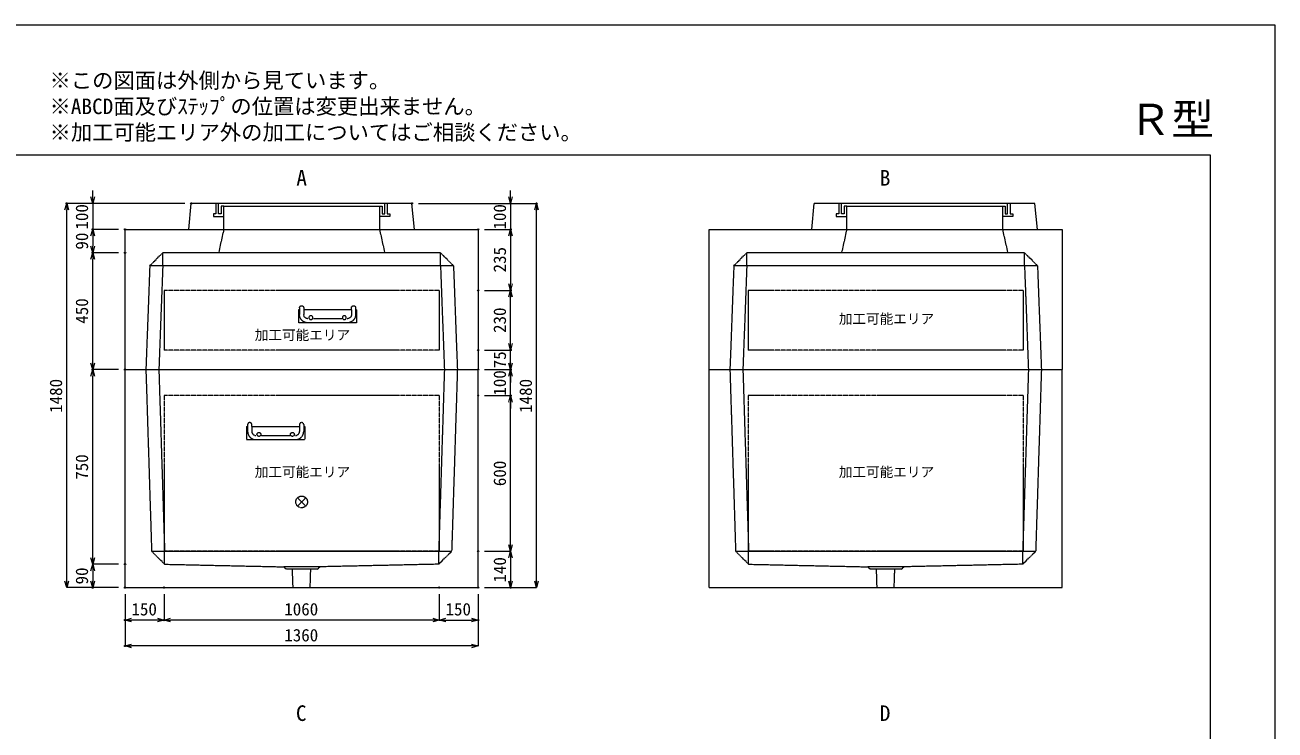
# Model space of a CAD drawing. Units: millimetres, scale not verified. Extents: x -3712 to 3712, y -2625 to 2625.
# Drawn here: x -1103 to 3712, y -91 to 2625 of the extents above; entities that cross this region are included whole.
import ezdxf
from ezdxf.enums import TextEntityAlignment as Align

# ---------------------------------------------------------------- set-up
doc = ezdxf.new("R2010")
doc.units = ezdxf.units.MM
doc.header["$LTSCALE"] = 10
doc.header["$PDMODE"] = 32
doc.header["$PDSIZE"] = 5
doc.linetypes.add('LONG_DASHED1', pattern=[7, 6, -1])
doc.linetypes.add('LONG_DOUBLE_CHAIN', pattern=[21.8, 18, -1, 0.6, -0.6, 0.6, -1])
for name, color, linetype, lineweight in [('0-0_D-TTL', 7, 'Continuous', 9), ('0-1_Defpoints', 7, 'Continuous', 9), ('0-3_D-TTL-TXT', 7, 'Continuous', 9), ('0-4_D-STR-TXT', 7, 'Continuous', 9), ('0-5_D-STR-DIM', 3, 'Continuous', 9), ('0-6_0', 7, 'Continuous', 9), ('0-7_D-STR', 7, 'LONG_DASHED1', 9), ('0-9_D-STR-STR5', 1, 'LONG_DOUBLE_CHAIN', 9), ('0-A_D-STR-STR4', 134, 'LONG_DASHED1', 9), ('0-B_D-STR-STR3', 2, 'LONG_DASHED1', 9)]:
    doc.layers.add(name, color=color, linetype=linetype, lineweight=lineweight)
doc.styles.add('ＭＳ ゴシック', font='')
doc.styles.get('ＭＳ ゴシック').set_extended_font_data('MS Gothic')

# ---------------------------------------------------------------- blocks, each defined once
blk = doc.blocks.new('A$C4DE05FD1')
at = {"layer": '0-0_D-TTL', "color": 134}
for p, q in [((2000, 38000), (57400, 38000)), ((57400, 38000), (57400, 2000))]:
    blk.add_line(p, q, dxfattribs=at)
at = {"layer": '0-1_Defpoints', "color": 134}
for p, q in [((0, 42000), (59400, 42000)), ((59400, 42000), (59400, 0))]:
    blk.add_line(p, q, dxfattribs=at)
at = {"layer": '0-3_D-TTL-TXT', "style": 'ＭＳ ゴシック'}
for s, p in [('※この図面は外側から見ています。', (21630.46, 39907.83)), ('※ABCD面及びｽﾃｯﾌﾟの位置は変更出来ません。', (21630.46, 39107.83)), ('※加工可能エリア外の加工についてはご相談ください。', (21630.46, 38307.83))]:
    blk.add_text(s, height=481.1, dxfattribs=at).set_placement(p, align=Align.BOTTOM_LEFT)
blk = doc.blocks.new('_Open30')
at = {"layer": '0-6_0'}
blk.add_line((0, 0), (-10, 0), dxfattribs=at)
blk.add_lwpolyline([(-10, 2.679), (0, 0), (-10, -2.679)], dxfattribs=at)
blk = doc.blocks.new('A$C31CA379A')
at = {"layer": '0-4_D-STR-TXT', "style": 'ＭＳ ゴシック'}
for s, p in [('A', (-162.94, -1095.26)), ('B', (17819.31, -1095.26)), ('C', (-175.69, -17595.27)), ('D', (17819.31, -17595.27))]:
    blk.add_text(s, height=481.1, dxfattribs=at).set_placement(p, align=Align.BOTTOM_LEFT)
blk = doc.blocks.new('A$C2CBF190A')
at = {"layer": '0-7_D-STR'}
for p, q in [((-1500, 5400), (-1700, 4500)), ((4500, 5400), (4700, 4500)), ((-5850, 4000), (-5350, 4500)), ((-5350, 4000), (-5350, 4500)), ((5350, 4000), (5350, 4500)), ((-5850, 4000), (-6000, 0)), ((5850, 4000), (-5850, 4000)), ((-5350, 4000), (-5500, 0)), ((5350, 4000), (5500, 0)), ((5850, 4000), (6000, 0))]:
    blk.add_line(p, q, dxfattribs=at)
at = {"layer": '0-7_D-STR', "linetype": 'Continuous'}
for p in [(6800, 5400), (-6800, 0)]:
    blk.add_line(p, (6800, 0), dxfattribs=at)
blk.add_lwpolyline([(-6800, 0), (-6800, 5400), (6800, 5400)], dxfattribs=at)
at = {"layer": '0-7_D-STR'}
blk.add_lwpolyline([(5850, 4000), (5350, 4500), (-5350, 4500)], dxfattribs=at)
at = {"layer": '0-9_D-STR-STR5'}
for p, q in [((-5300, 3050), (-5300, 750)), ((5300, 3050), (-5300, 3050))]:
    blk.add_line(p, q, dxfattribs=at)
blk.add_lwpolyline([(5300, 3050), (5300, 750), (-5300, 750)], dxfattribs=at)
blk = doc.blocks.new('A$C793F36E5')
at = {"layer": '0-7_D-STR', "linetype": 'Continuous'}
for p, q in [((-6800, 0), (6800, 0)), ((-6800, -8400), (-6800, 0)), ((6800, -8400), (6800, 0)), ((-6800, -8400), (6800, -8400))]:
    blk.add_line(p, q, dxfattribs=at)
at = {"layer": '0-7_D-STR'}
for p, q in [((-6000, 0), (-5780, -7000)), ((-5500, 0), (-5280, -7000)), ((5500, 0), (5280, -7000)), ((6000, 0), (5780, -7000)), ((-5280, -7500), (-5780, -7000)), ((-5780, -7000), (5780, -7000)), ((-5280, -7500), (-5280, -7000)), ((5280, -7500), (5780, -7000)), ((5280, -7500), (5280, -7000)), ((-5280, -7500), (-700, -7600)), ((-600, -7690), (-700, -7600)), ((700, -7600), (-700, -7600)), ((600, -7690), (-600, -7690)), ((-329.8, -8400), (-352.5, -7690)), ((329.8, -8400), (352.5, -7690)), ((600, -7690), (700, -7600)), ((5280, -7500), (700, -7600))]:
    blk.add_line(p, q, dxfattribs=at)
at = {"layer": '0-9_D-STR-STR5'}
for p, q in [((-5300, -1000), (-5300, -7000)), ((5300, -1000), (-5300, -1000)), ((5300, -1000), (5300, -7000)), ((5300, -7000), (-5300, -7000))]:
    blk.add_line(p, q, dxfattribs=at)
blk = doc.blocks.new('A$C019679C0')
at = {"layer": '0-7_D-STR', "linetype": 'Continuous'}
for p, q in [((-4350, 0), (-4250, 1000)), ((4250, 1000), (-4250, 1000)), ((4350, 0), (4250, 1000)), ((-4350, 0), (4350, 0))]:
    blk.add_line(p, q, dxfattribs=at)
at = {"layer": '0-7_D-STR'}
for p, q in [((-3000, 0), (-3000, 900)), ((3000, 900), (3000, 0))]:
    blk.add_line(p, q, dxfattribs=at)
at = {"layer": '0-A_D-STR-STR4'}
for points in [[(-3300, 1000), (-3300, 600), (-3400, 600), (-3400, 500), (-3000, 500)], [(-3000, 900), (-3100, 900), (-3100, 600), (-3200, 600), (-3200, 1000)], [(3300, 1000), (3300, 600), (3400, 600), (3400, 500), (3000, 500)], [(3100, 900), (3100, 600), (3200, 600), (3200, 1000)], [(-3000, 900), (3000, 900), (3100, 900)]]:
    blk.add_lwpolyline(points, dxfattribs=at)
blk = doc.blocks.new('A$C02FC5566')
at = {"layer": '0-7_D-STR'}
for p, q in [((-3000, 5400), (-3200, 4500)), ((3000, 5400), (3200, 4500)), ((-5850, 4000), (-5350, 4500)), ((-5350, 4000), (-5350, 4500)), ((5350, 4000), (5350, 4500)), ((-5850, 4000), (-6000, 0)), ((5850, 4000), (-5850, 4000)), ((-5350, 4000), (-5500, 0)), ((5350, 4000), (5500, 0)), ((5850, 4000), (6000, 0))]:
    blk.add_line(p, q, dxfattribs=at)
at = {"layer": '0-7_D-STR', "linetype": 'Continuous'}
for p in [(6800, 5400), (-6800, 0)]:
    blk.add_line(p, (6800, 0), dxfattribs=at)
blk.add_lwpolyline([(-6800, 0), (-6800, 5400), (6800, 5400)], dxfattribs=at)
at = {"layer": '0-7_D-STR'}
blk.add_lwpolyline([(5850, 4000), (5350, 4500), (-5350, 4500)], dxfattribs=at)
at = {"layer": '0-9_D-STR-STR5'}
for p, q in [((-5300, 3050), (-5300, 750)), ((5300, 3050), (-5300, 3050))]:
    blk.add_line(p, q, dxfattribs=at)
blk.add_lwpolyline([(5300, 3050), (5300, 750), (-5300, 750)], dxfattribs=at)
blk = doc.blocks.new('A$C172202B4')
at = {"layer": '0-B_D-STR-STR3'}
for p, q in [((-1120, 0), (-1080, 0)), ((-1120, 0), (-1120, -500)), ((-1080, 80), (-1080, 0)), ((-1080, 0), (-1080, -180)), ((-920, 0), (-920, 80)), ((-920, 0), (920, 0)), ((-920, 0), (-920, -180)), ((920, 80), (920, 0)), ((920, 0), (920, -180)), ((1080, 0), (1120, 0)), ((1120, 0), (1120, -500)), ((-543, -340), (543, -340)), ((-1120, -500), (1120, -500))]:
    blk.add_line(p, q, dxfattribs=at)
blk.add_lwpolyline([(1080, 80), (1080, 0), (1080, -180)], dxfattribs=at)
for centre in [(-645, -300), (645, -300)]:
    blk.add_circle(centre, 75, dxfattribs=at)
for centre, radius, start, end in [((-1000, 80), 80, 0, 180), ((1000, 80), 80, 0, 180), ((-760, -180), 320, 180, 190.7), ((-760, -180), 320, 191.4, 217.6), ((-760, -180), 320, 217.6, 270), ((-760, -180), 160, 180, 201.9), ((-760, -180), 160, 201.9, 223.8), ((-760, -180), 160, 223.8, 270), ((760, -180), 160, 270, 0), ((760, -180), 320, 270, 323.3), ((760, -180), 320, 323.3, 342.6), ((760, -180), 320, 342.6, 0)]:
    blk.add_arc(centre, radius, start, end, dxfattribs=at)
blk = doc.blocks.new('A$C1C640AAB')
at = {"layer": '0-9_D-STR-STR5'}
for p, q in [((-159.1, -159.1), (159.1, 159.1)), ((-159.1, 159.1), (159.1, -159.1))]:
    blk.add_line(p, q, dxfattribs=at)
blk.add_circle((0, 0), 225, dxfattribs=at)
blk = doc.blocks.new('A$C59920706')
at = {"layer": '0-7_D-STR'}
blk.add_blockref('A$C793F36E5', (0, 0), dxfattribs=at)
at = {"layer": '0-9_D-STR-STR5'}
blk.add_blockref('A$C1C640AAB', (0, -5100), dxfattribs=at)

msp = doc.modelspace()

# ---------------------------------------------------------------- linework, layer by layer
at = {"layer": '0-1_Defpoints'}
for p in [(-942.5, 1937.5), (-462.5, 1937.5), (387.5, 1937.5), (387.5, 1937.5), (867.5, 1937.5), (-842.5, 1837.5), (-717.5, 1837.5), (-717.5, 1837.5), (642.5, 1837.5), (642.5, 1837.5), (767.5, 1837.5), (-842.5, 1747.5), (-717.5, 1747.5), (642.5, 1602.5), (642.5, 1602.5), (767.5, 1602.5), (642.5, 1372.5), (642.5, 1372.5), (767.5, 1372.5), (-842.5, 1297.5), (-717.5, 1297.5), (642.5, 1297.5), (642.5, 1297.5), (767.5, 1297.5), (642.5, 1197.5), (767.5, 1197.5), (642.5, 597.5), (-717.5, 547.5), (-717.5, 547.5), (-842.5, 457.5), (-717.5, 457.5), (-717.5, 457.5), (-717.5, 457.5), (-567.5, 457.5), (492.5, 457.5), (492.5, 457.5), (642.5, 457.5), (642.5, 457.5), (642.5, 457.5), (767.5, 457.5), (-717.5, 332.5), (-567.5, 332.5), (642.5, 332.5), (-717.5, 232.5)]:
    msp.add_point(p, dxfattribs=at)
at = {"layer": '0-5_D-STR-DIM'}
for p, q in [((-842.5, 1962.5), (-842.5, 1987.5)), ((767.5, 1962.5), (767.5, 1987.5)), ((-487.5, 1937.5), (-942.5, 1937.5)), ((-487.5, 1937.5), (-842.5, 1937.5)), ((-842.5, 1937.5), (-842.5, 1837.5)), ((412.5, 1937.5), (867.5, 1937.5)), ((412.5, 1937.5), (767.5, 1937.5)), ((767.5, 1937.5), (767.5, 1837.5)), ((-942.5, 482.5), (-942.5, 1912.5)), ((867.5, 482.5), (867.5, 1912.5)), ((-742.5, 1837.5), (-842.5, 1837.5)), ((-742.5, 1837.5), (-842.5, 1837.5)), ((667.5, 1837.5), (767.5, 1837.5)), ((667.5, 1837.5), (767.5, 1837.5)), ((-842.5, 1812.5), (-842.5, 1772.5)), ((-842.5, 1812.5), (-842.5, 1787.5)), ((767.5, 1812.5), (767.5, 1627.5)), ((767.5, 1812.5), (767.5, 1787.5)), ((-742.5, 1747.5), (-842.5, 1747.5)), ((-742.5, 1747.5), (-842.5, 1747.5)), ((-842.5, 1322.5), (-842.5, 1722.5)), ((667.5, 1602.5), (767.5, 1602.5)), ((667.5, 1602.5), (767.5, 1602.5)), ((767.5, 1397.5), (767.5, 1577.5)), ((767.5, 1397.5), (767.5, 1422.5)), ((667.5, 1372.5), (767.5, 1372.5)), ((667.5, 1372.5), (767.5, 1372.5)), ((767.5, 1297.5), (767.5, 1372.5)), ((767.5, 1322.5), (767.5, 1347.5)), ((-742.5, 1297.5), (-842.5, 1297.5)), ((-742.5, 1297.5), (-842.5, 1297.5)), ((-842.5, 572.5), (-842.5, 1272.5)), ((667.5, 1297.5), (767.5, 1297.5)), ((667.5, 1297.5), (767.5, 1297.5)), ((767.5, 1197.5), (767.5, 1297.5)), ((767.5, 1272.5), (767.5, 1247.5)), ((667.5, 1197.5), (767.5, 1197.5)), ((667.5, 1197.5), (767.5, 1197.5)), ((767.5, 1172.5), (767.5, 1147.5)), ((767.5, 622.5), (767.5, 1172.5)), ((667.5, 597.5), (767.5, 597.5)), ((667.5, 597.5), (767.5, 597.5)), ((-742.5, 547.5), (-842.5, 547.5)), ((-742.5, 547.5), (-842.5, 547.5)), ((767.5, 572.5), (767.5, 482.5)), ((-842.5, 522.5), (-842.5, 482.5)), ((-742.5, 457.5), (-942.5, 457.5)), ((-742.5, 457.5), (-842.5, 457.5)), ((667.5, 457.5), (767.5, 457.5)), ((667.5, 457.5), (867.5, 457.5)), ((-717.5, 432.5), (-717.5, 232.5)), ((-717.5, 432.5), (-717.5, 332.5)), ((-567.5, 432.5), (-567.5, 332.5)), ((-567.5, 432.5), (-567.5, 332.5)), ((492.5, 432.5), (492.5, 332.5)), ((492.5, 432.5), (492.5, 332.5)), ((642.5, 432.5), (642.5, 332.5)), ((642.5, 432.5), (642.5, 232.5)), ((-592.5, 332.5), (-692.5, 332.5)), ((467.5, 332.5), (-542.5, 332.5)), ((517.5, 332.5), (617.5, 332.5)), ((617.5, 232.5), (-692.5, 232.5))]:
    msp.add_line(p, q, dxfattribs=at)

# ---------------------------------------------------------------- block references
at = {"layer": '0-0_D-TTL', "xscale": 0.125, "yscale": 0.125}
msp.add_blockref('A$C4DE05FD1', (-3712.5, -2625), dxfattribs=at)
at = {"layer": '0-4_D-STR-TXT', "xscale": 0.125, "yscale": 0.125}
msp.add_blockref('A$C31CA379A', (-37.5, 2125), dxfattribs=at)
at = {"layer": '0-5_D-STR-DIM', "xscale": 2.5, "yscale": 2.5}
for p, rotation in [((-942.5, 1937.5), 90), ((-842.5, 1937.5), 270), ((767.5, 1937.5), 270), ((867.5, 1937.5), 90), ((-842.5, 1837.5), 90), ((-842.5, 1837.5), 90), ((767.5, 1837.5), 90), ((767.5, 1837.5), 90), ((-842.5, 1747.5), 270), ((-842.5, 1747.5), 90), ((767.5, 1602.5), 270), ((767.5, 1602.5), 90), ((767.5, 1372.5), 270), ((767.5, 1372.5), 270), ((-842.5, 1297.5), 270), ((767.5, 1297.5), 270), ((-842.5, 1297.5), 90), ((767.5, 1297.5), 90), ((767.5, 1197.5), 90), ((767.5, 1197.5), 90), ((767.5, 597.5), 270), ((767.5, 597.5), 90), ((-842.5, 547.5), 270), ((-842.5, 547.5), 90), ((-942.5, 457.5), 270), ((-842.5, 457.5), 270), ((767.5, 457.5), 270), ((867.5, 457.5), 270), ((-717.5, 332.5), 180), ((-567.5, 332.5), 180), ((492.5, 332.5), 180), ((-717.5, 232.5), 180)]:
    msp.add_blockref('_Open30', p, dxfattribs=dict(at, rotation=rotation))
for p in [(-567.5, 332.5), (492.5, 332.5), (642.5, 332.5), (642.5, 232.5)]:
    msp.add_blockref('_Open30', p, dxfattribs=at)
at = {"layer": '0-7_D-STR', "xscale": 0.1, "yscale": 0.1}
for name, p in [('A$C019679C0', (-37.5, 1837.5)), ('A$C019679C0', (2362.5, 1837.5)), ('A$C02FC5566', (-37.5, 1297.5)), ('A$C2CBF190A', (2212.5, 1297.5)), ('A$C59920706', (-37.5, 1297.5)), ('A$C793F36E5', (2212.5, 1297.5))]:
    msp.add_blockref(name, p, dxfattribs=at)
at = {"layer": '0-B_D-STR-STR3', "yscale": 0.1}
for p, xscale in [((62.5, 1527.5), -0.1), ((-137.5, 1077.5), 0.1)]:
    msp.add_blockref('A$C172202B4', p, dxfattribs=dict(at, xscale=xscale))

# ---------------------------------------------------------------- texts
at = {"layer": '0-3_D-TTL-TXT', "style": 'ＭＳ ゴシック'}
msp.add_text('Ｒ型', height=120.3, dxfattribs=at).set_placement((3149.52, 2165.46), align=Align.BOTTOM_LEFT)
at = {"layer": '0-5_D-STR-DIM', "style": 'ＭＳ ゴシック'}
for s, p in [('100', (-845.75, 1836.85)), ('100', (764.25, 1836.85)), ('90', (-845.75, 1759.63)), ('235', (764.25, 1671.65)), ('450', (-845.75, 1474)), ('230', (764.25, 1438.5)), ('75', (764.25, 1302.4)), ('1480', (-945.75, 1130.6)), ('100', (764.25, 1196.85)), ('1480', (864.25, 1130.6)), ('750', (-845.75, 873)), ('600', (764.25, 848.25)), ('90', (-845.75, 469.63)), ('140', (764.25, 476.85))]:
    msp.add_text(s, height=48.09, rotation=90, dxfattribs=at).set_placement(p, align=Align.BOTTOM_LEFT)
for s, p in [('150', (-693.15, 335.75)), ('1060', (-104.4, 335.75)), ('150', (516.85, 335.75)), ('1360', (-104.4, 235.75))]:
    msp.add_text(s, height=48.09, dxfattribs=at).set_placement(p, align=Align.BOTTOM_LEFT)
at = {"layer": '0-9_D-STR-STR5', "style": 'ＭＳ ゴシック'}
for p in [(2032.02, 1462.25), (-217.98, 1399.95), (-217.98, 872.25), (2032.02, 872.25)]:
    msp.add_text('加工可能エリア', height=38.49, dxfattribs=at).set_placement(p, align=Align.BOTTOM_LEFT)

doc.saveas('drawing.dxf')
